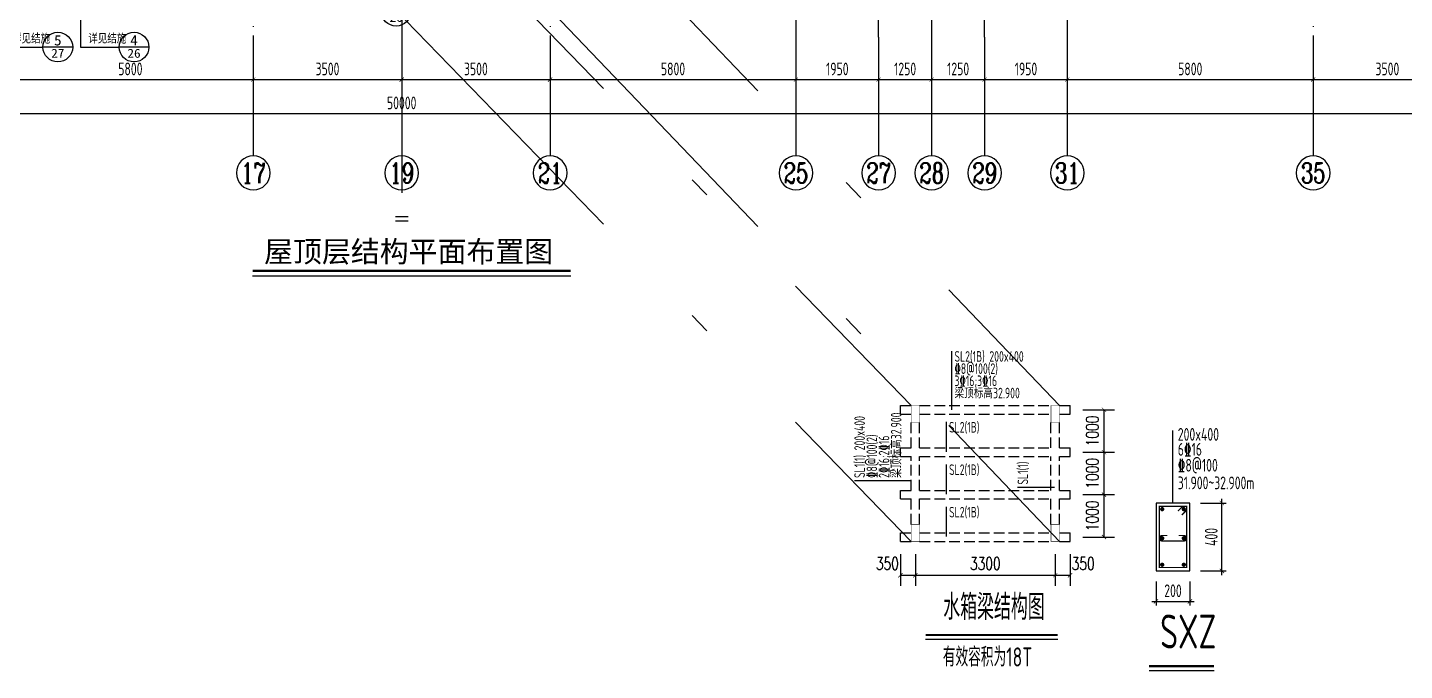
# Model space of a CAD drawing. Extents: x -461650 to 361314, y 245336 to 769729.
# Drawn here: x 4859 to 37337, y 349352 to 364499 of the extents above; entities that cross this region are included whole.
import ezdxf
from ezdxf.enums import TextEntityAlignment as Align

# ---------------------------------------------------------------- set-up
doc = ezdxf.new("R2010")
doc.units = 0
doc.header["$LTSCALE"] = 1000
for name, pattern in [('CENTER', [8, 5, -1, 1, -1]), ('D3轴线点划线', [18.5, 12, -3, 0.5, -3]), ('DASH', [0.35, 0.25, -0.1]), ('DOTE', [2.42, 2, -0.2, 0.02, -0.2])]:
    doc.linetypes.add(name, pattern=pattern)
doc.layers.get('0').update_dxf_attribs({"linetype": 'CONTINUOUS'})
doc.layers.get('DEFPOINTS').update_dxf_attribs({"linetype": 'CONTINUOUS'})
for name, color, linetype in [('A-AXIS', 1, 'CONTINUOUS'), ('A-DOTE', 10, 'DOTE'), ('AXIS', 3, 'CONTINUOUS'), ('AXIS_NUM', 7, 'CONTINUOUS'), ('C-DOTE', 8, 'D3轴线点划线'), ('DIM', 2, 'CONTINUOUS'), ('DIM_IDEN', 67, 'CONTINUOUS'), ('NUM', 7, 'CONTINUOUS'), ('PUB_TEXT', 2, 'CONTINUOUS'), ('REIN', 6, 'CONTINUOUS'), ('S-L主梁线', 4, 'DASH'), ('S-L梁编号', 6, 'CONTINUOUS'), ('S-L梁配筋', 7, 'CONTINUOUS'), ('S-Y一般标注', 3, 'CONTINUOUS'), ('S-引出线', 40, 'CONTINUOUS'), ('S-文字', 7, 'CONTINUOUS'), ('TAB', 7, 'CONTINUOUS'), ('TEXT', 2, 'CONTINUOUS'), ('THIN', 7, 'CONTINUOUS'), ('txt', 7, 'CONTINUOUS'), ('水平筋标注', 7, 'CONTINUOUS')]:
    doc.layers.add(name, color=color, linetype=linetype)
doc.layers.add('S-COLU-LINE1', color=6, linetype='CONTINUOUS', lineweight=18)
doc.styles.add('-宋体', font='', dxfattribs={"width": 0.7, "height": 300, "bigfont": '宋体.TTF'})
doc.styles.add('_TCH_AXIS', font='COMPLEX', dxfattribs={"bigfont": 'GBCBIG'})
doc.styles.add('_TCH_DIM_T3', font='SIMPLEX', dxfattribs={"width": 0.705882, "bigfont": 'GBCBIG'})
doc.styles.add('_TCH_LABEL', font='simhei.ttf')
doc.styles.add('TSSD_Axis', font='complex.shx', dxfattribs={"width": 0.7, "bigfont": 'hztxt.shx'})
doc.styles.add('TSSD_DIMENSION', font='Tssdeng.shx', dxfattribs={"width": 0.7, "bigfont": 'tssdchn.shx'})
doc.styles.add('TSSD_Norm', font='Tssdeng.shx', dxfattribs={"bigfont": 'tssdchn.shx'})
doc.styles.add('TSSD_REIN', font='tssdeng.shx', dxfattribs={"width": 0.7, "height": 300, "bigfont": 'tssdchn.shx'})
doc.styles.get('-宋体').set_extended_font_data('SimSun')
doc.dimstyles.new('_TCH_ARCH&&100', dxfattribs={"dimtxt": 297.5, "dimasz": 100, "dimexe": 250, "dimexo": 300, "dimgap": 126.25, "dimtad": 1, "dimdec": 0, "dimzin": 0, "dimdsep": 46, "dimtxsty": '_TCH_DIM_T3', "dimblk": 'ARCHTICK', "dimcen": 0.09, "dimclrt": 4, "dimazin": 2, "dimtfac": 1, "dimtdec": 0, "dimtix": 1, "dimtmove": 2, "dimatfit": 3, "dimfxl": 0, "dimtolj": 1, "dimtzin": 0, "dimarcsym": 0})
doc.dimstyles.new('TSSD_100_100', dxfattribs={"dimtxt": 300, "dimasz": 100, "dimexe": 100, "dimexo": 250, "dimgap": 100, "dimtad": 1, "dimdec": 0, "dimzin": 0, "dimdsep": 46, "dimtxsty": 'TSSD_DIMENSION', "dimblk": 'ARCHTICK', "dimcen": 0, "dimdle": 100, "dimclrt": 7, "dimadec": 0, "dimazin": 0, "dimtfac": 1, "dimtdec": 0, "dimtix": 1, "dimtmove": 2, "dimatfit": 3, "dimldrblk": 'ARCHTICK', "dimfxl": 0, "dimtolj": 1, "dimtzin": 0, "dimarcsym": 0})
doc.dimstyles.new('TSSD_25_100', dxfattribs={"dimtxt": 300, "dimasz": 100, "dimexe": 100, "dimexo": 250, "dimgap": 100, "dimtad": 1, "dimdec": 0, "dimlfac": 0.25, "dimzin": 0, "dimdsep": 46, "dimtxsty": 'TSSD_DIMENSION', "dimblk": 'ARCHTICK', "dimcen": 0, "dimdle": 100, "dimclrt": 7, "dimadec": 0, "dimazin": 0, "dimtfac": 1, "dimtdec": 0, "dimtix": 1, "dimtmove": 2, "dimatfit": 3, "dimldrblk": 'ARCHTICK', "dimfxl": 0, "dimtolj": 1, "dimtzin": 0, "dimarcsym": 0})

# ---------------------------------------------------------------- blocks, each defined once
blk = doc.blocks.new('_ArchTick')
at = {"color": 0, "linetype": 'ByBlock', "const_width": 0.15}
blk.add_lwpolyline([(-0.5, -0.5), (0.5, 0.5)], dxfattribs=at)
blk = doc.blocks.new('*D328')
at = {"layer": 'DEFPOINTS', "color": 0}
for p in [(20300, 3600), (26100, 3600), (26100, 2600)]:
    blk.add_point(p, dxfattribs=at)
at = {"layer": 'S-Y一般标注', "color": 0, "lineweight": -2}
for p, q in [((20300, 3350), (20300, 2500)), ((26100, 3350), (26100, 2500)), ((20200, 2600), (26200, 2600))]:
    blk.add_line(p, q, dxfattribs=at)
at = {"layer": 'S-Y一般标注', "color": 0, "lineweight": -2, "xscale": 100, "yscale": 100, "zscale": 100, "rotation": 180}
blk.add_blockref('_ArchTick', (20300, 2600), dxfattribs=at)
at = {"layer": 'S-Y一般标注', "color": 0, "lineweight": -2, "xscale": 100, "yscale": 100, "zscale": 100}
blk.add_blockref('_ArchTick', (26100, 2600), dxfattribs=at)
at = {"layer": 'S-Y一般标注', "color": 7, "insert": (23200, 2850), "char_height": 300, "attachment_point": 5, "style": 'TSSD_DIMENSION'}
blk.add_mtext('\\A1;5800', dxfattribs=at)
blk = doc.blocks.new('ts_axno')
at = {"color": 0, "linetype": 'ByBlock', "lineweight": -2}
blk.add_circle((0, 0), 0.5, dxfattribs=at)
at = {"color": 0, "linetype": 'ByBlock', "lineweight": -2, "style": 'TSSD_Axis', "width": 0.7}
blk.add_attdef('A', text='', height=0.6, dxfattribs=at).set_placement((0, 0), align=Align.MIDDLE_CENTER)
blk = doc.blocks.new('*D329')
at = {"layer": 'DEFPOINTS', "color": 0}
for p in [(26100, 3600), (29600, 3600), (29600, 2600)]:
    blk.add_point(p, dxfattribs=at)
at = {"layer": 'S-Y一般标注', "color": 0, "lineweight": -2}
for p, q in [((26100, 3350), (26100, 2500)), ((29600, 3350), (29600, 2500)), ((26000, 2600), (29700, 2600))]:
    blk.add_line(p, q, dxfattribs=at)
at = {"layer": 'S-Y一般标注', "color": 0, "lineweight": -2, "xscale": 100, "yscale": 100, "zscale": 100, "rotation": 180}
blk.add_blockref('_ArchTick', (26100, 2600), dxfattribs=at)
at = {"layer": 'S-Y一般标注', "color": 0, "lineweight": -2, "xscale": 100, "yscale": 100, "zscale": 100}
blk.add_blockref('_ArchTick', (29600, 2600), dxfattribs=at)
at = {"layer": 'S-Y一般标注', "color": 7, "insert": (27850, 2850), "char_height": 300, "attachment_point": 5, "style": 'TSSD_DIMENSION'}
blk.add_mtext('\\A1;3500', dxfattribs=at)
blk = doc.blocks.new('*D330')
at = {"layer": 'DEFPOINTS', "color": 0}
for p in [(33100, 3600), (38900, 3600), (38900, 2600)]:
    blk.add_point(p, dxfattribs=at)
at = {"layer": 'S-Y一般标注', "color": 0, "lineweight": -2}
for p, q in [((33100, 3350), (33100, 2500)), ((38900, 3350), (38900, 2500)), ((33000, 2600), (39000, 2600))]:
    blk.add_line(p, q, dxfattribs=at)
at = {"layer": 'S-Y一般标注', "color": 0, "lineweight": -2, "xscale": 100, "yscale": 100, "zscale": 100, "rotation": 180}
blk.add_blockref('_ArchTick', (33100, 2600), dxfattribs=at)
at = {"layer": 'S-Y一般标注', "color": 0, "lineweight": -2, "xscale": 100, "yscale": 100, "zscale": 100}
blk.add_blockref('_ArchTick', (38900, 2600), dxfattribs=at)
at = {"layer": 'S-Y一般标注', "color": 7, "insert": (36000, 2850), "char_height": 300, "attachment_point": 5, "style": 'TSSD_DIMENSION'}
blk.add_mtext('\\A1;5800', dxfattribs=at)
blk = doc.blocks.new('*D331')
at = {"layer": 'DEFPOINTS', "color": 0}
for p in [(42100, 3600), (43350, 3600), (43350, 2600)]:
    blk.add_point(p, dxfattribs=at)
at = {"layer": 'S-Y一般标注', "color": 0, "lineweight": -2}
for p, q in [((42100, 3350), (42100, 2500)), ((43350, 3350), (43350, 2500)), ((42000, 2600), (43450, 2600))]:
    blk.add_line(p, q, dxfattribs=at)
at = {"layer": 'S-Y一般标注', "color": 0, "lineweight": -2, "xscale": 100, "yscale": 100, "zscale": 100, "rotation": 180}
blk.add_blockref('_ArchTick', (42100, 2600), dxfattribs=at)
at = {"layer": 'S-Y一般标注', "color": 0, "lineweight": -2, "xscale": 100, "yscale": 100, "zscale": 100}
blk.add_blockref('_ArchTick', (43350, 2600), dxfattribs=at)
at = {"layer": 'S-Y一般标注', "color": 7, "insert": (42725, 2850), "char_height": 300, "attachment_point": 5, "style": 'TSSD_DIMENSION'}
blk.add_mtext('\\A1;1250', dxfattribs=at)
blk = doc.blocks.new('*D332')
at = {"layer": 'DEFPOINTS', "color": 0}
for p in [(45300, 3600), (51100, 3600), (51100, 2600)]:
    blk.add_point(p, dxfattribs=at)
at = {"layer": 'S-Y一般标注', "color": 0, "lineweight": -2}
for p, q in [((45300, 3350), (45300, 2500)), ((51100, 3350), (51100, 2500)), ((45200, 2600), (51200, 2600))]:
    blk.add_line(p, q, dxfattribs=at)
at = {"layer": 'S-Y一般标注', "color": 0, "lineweight": -2, "xscale": 100, "yscale": 100, "zscale": 100, "rotation": 180}
blk.add_blockref('_ArchTick', (45300, 2600), dxfattribs=at)
at = {"layer": 'S-Y一般标注', "color": 0, "lineweight": -2, "xscale": 100, "yscale": 100, "zscale": 100}
blk.add_blockref('_ArchTick', (51100, 2600), dxfattribs=at)
at = {"layer": 'S-Y一般标注', "color": 7, "insert": (48200, 2850), "char_height": 300, "attachment_point": 5, "style": 'TSSD_DIMENSION'}
blk.add_mtext('\\A1;5800', dxfattribs=at)
blk = doc.blocks.new('*D333')
at = {"layer": 'DEFPOINTS', "color": 0}
for p in [(51100, 3600), (54600, 3600), (54600, 2600)]:
    blk.add_point(p, dxfattribs=at)
at = {"layer": 'S-Y一般标注', "color": 0, "lineweight": -2}
for p, q in [((51100, 3350), (51100, 2500)), ((54600, 3350), (54600, 2500)), ((51000, 2600), (54700, 2600))]:
    blk.add_line(p, q, dxfattribs=at)
at = {"layer": 'S-Y一般标注', "color": 0, "lineweight": -2, "xscale": 100, "yscale": 100, "zscale": 100, "rotation": 180}
blk.add_blockref('_ArchTick', (51100, 2600), dxfattribs=at)
at = {"layer": 'S-Y一般标注', "color": 0, "lineweight": -2, "xscale": 100, "yscale": 100, "zscale": 100}
blk.add_blockref('_ArchTick', (54600, 2600), dxfattribs=at)
at = {"layer": 'S-Y一般标注', "color": 7, "insert": (52850, 2850), "char_height": 300, "attachment_point": 5, "style": 'TSSD_DIMENSION'}
blk.add_mtext('\\A1;3500', dxfattribs=at)
blk = doc.blocks.new('*D334')
at = {"layer": 'DEFPOINTS', "color": 0}
for p in [(4600, 3600), (54600, 3600), (54600, 1800)]:
    blk.add_point(p, dxfattribs=at)
at = {"layer": 'S-Y一般标注', "color": 0, "lineweight": -2}
for p, q in [((4600, 3350), (4600, 1700)), ((54600, 3350), (54600, 1700)), ((4500, 1800), (54700, 1800))]:
    blk.add_line(p, q, dxfattribs=at)
at = {"layer": 'S-Y一般标注', "color": 0, "lineweight": -2, "xscale": 100, "yscale": 100, "zscale": 100, "rotation": 180}
blk.add_blockref('_ArchTick', (4600, 1800), dxfattribs=at)
at = {"layer": 'S-Y一般标注', "color": 0, "lineweight": -2, "xscale": 100, "yscale": 100, "zscale": 100}
blk.add_blockref('_ArchTick', (54600, 1800), dxfattribs=at)
at = {"layer": 'S-Y一般标注', "color": 7, "insert": (29600, 2050), "char_height": 300, "attachment_point": 5, "style": 'TSSD_DIMENSION'}
blk.add_mtext('\\A1;50000', dxfattribs=at)
blk = doc.blocks.new('*D337')
at = {"layer": 'DEFPOINTS', "color": 0}
for p in [(29600, 3600), (33100, 3600), (33100, 2600)]:
    blk.add_point(p, dxfattribs=at)
at = {"layer": 'S-Y一般标注', "color": 0, "lineweight": -2}
for p, q in [((29600, 3350), (29600, 2500)), ((33100, 3350), (33100, 2500)), ((29500, 2600), (33200, 2600))]:
    blk.add_line(p, q, dxfattribs=at)
at = {"layer": 'S-Y一般标注', "color": 0, "lineweight": -2, "xscale": 100, "yscale": 100, "zscale": 100, "rotation": 180}
blk.add_blockref('_ArchTick', (29600, 2600), dxfattribs=at)
at = {"layer": 'S-Y一般标注', "color": 0, "lineweight": -2, "xscale": 100, "yscale": 100, "zscale": 100}
blk.add_blockref('_ArchTick', (33100, 2600), dxfattribs=at)
at = {"layer": 'S-Y一般标注', "color": 7, "insert": (31350, 2850), "char_height": 300, "attachment_point": 5, "style": 'TSSD_DIMENSION'}
blk.add_mtext('\\A1;3500', dxfattribs=at)
blk = doc.blocks.new('*D338')
at = {"layer": 'DEFPOINTS', "color": 0}
for p in [(40850, 3600), (42100, 3600), (42100, 2600)]:
    blk.add_point(p, dxfattribs=at)
at = {"layer": 'S-Y一般标注', "color": 0, "lineweight": -2}
for p, q in [((40850, 3350), (40850, 2500)), ((42100, 3350), (42100, 2500)), ((40750, 2600), (42200, 2600))]:
    blk.add_line(p, q, dxfattribs=at)
at = {"layer": 'S-Y一般标注', "color": 0, "lineweight": -2, "xscale": 100, "yscale": 100, "zscale": 100, "rotation": 180}
blk.add_blockref('_ArchTick', (40850, 2600), dxfattribs=at)
at = {"layer": 'S-Y一般标注', "color": 0, "lineweight": -2, "xscale": 100, "yscale": 100, "zscale": 100}
blk.add_blockref('_ArchTick', (42100, 2600), dxfattribs=at)
at = {"layer": 'S-Y一般标注', "color": 7, "insert": (41475, 2850), "char_height": 300, "attachment_point": 5, "style": 'TSSD_DIMENSION'}
blk.add_mtext('\\A1;1250', dxfattribs=at)
blk = doc.blocks.new('*D351')
at = {"layer": 'DEFPOINTS', "color": 0}
for p in [(38900, 3600), (40850, 3600), (40850, 2600)]:
    blk.add_point(p, dxfattribs=at)
at = {"layer": 'S-Y一般标注', "color": 0, "lineweight": -2}
for p, q in [((38900, 3350), (38900, 2500)), ((40850, 3350), (40850, 2500)), ((38800, 2600), (40950, 2600))]:
    blk.add_line(p, q, dxfattribs=at)
at = {"layer": 'S-Y一般标注', "color": 0, "lineweight": -2, "xscale": 100, "yscale": 100, "zscale": 100, "rotation": 180}
blk.add_blockref('_ArchTick', (38900, 2600), dxfattribs=at)
at = {"layer": 'S-Y一般标注', "color": 0, "lineweight": -2, "xscale": 100, "yscale": 100, "zscale": 100}
blk.add_blockref('_ArchTick', (40850, 2600), dxfattribs=at)
at = {"layer": 'S-Y一般标注', "color": 7, "insert": (39875, 2850), "char_height": 300, "attachment_point": 5, "style": 'TSSD_DIMENSION'}
blk.add_mtext('\\A1;1950', dxfattribs=at)
blk = doc.blocks.new('*D352')
at = {"layer": 'DEFPOINTS', "color": 0}
for p in [(43350, 3600), (45300, 3600), (45300, 2600)]:
    blk.add_point(p, dxfattribs=at)
at = {"layer": 'S-Y一般标注', "color": 0, "lineweight": -2}
for p, q in [((43350, 3350), (43350, 2500)), ((45300, 3350), (45300, 2500)), ((43250, 2600), (45400, 2600))]:
    blk.add_line(p, q, dxfattribs=at)
at = {"layer": 'S-Y一般标注', "color": 0, "lineweight": -2, "xscale": 100, "yscale": 100, "zscale": 100, "rotation": 180}
blk.add_blockref('_ArchTick', (43350, 2600), dxfattribs=at)
at = {"layer": 'S-Y一般标注', "color": 0, "lineweight": -2, "xscale": 100, "yscale": 100, "zscale": 100}
blk.add_blockref('_ArchTick', (45300, 2600), dxfattribs=at)
at = {"layer": 'S-Y一般标注', "color": 7, "insert": (44325, 2850), "char_height": 300, "attachment_point": 5, "style": 'TSSD_DIMENSION'}
blk.add_mtext('\\A1;1950', dxfattribs=at)
blk = doc.blocks.new('*D2212')
at = {"layer": 'DEFPOINTS', "color": 0}
for p in [(-2170451, -2239944), (-2169698, -2239944), (-2170451, -2241544)]:
    blk.add_point(p, dxfattribs=at)
at = {"layer": 'DIM', "color": 0, "lineweight": -2}
for p, q in [((-2170201, -2239944), (-2169598, -2239944)), ((-2169698, -2241644), (-2169698, -2239844)), ((-2170201, -2241544), (-2169598, -2241544))]:
    blk.add_line(p, q, dxfattribs=at)
at = {"layer": 'DIM', "color": 0, "lineweight": -2, "xscale": 100, "yscale": 100, "zscale": 100}
for p, rotation in [((-2169698, -2239944), 90), ((-2169698, -2241544), 270)]:
    blk.add_blockref('_ArchTick', p, dxfattribs=dict(at, rotation=rotation))
at = {"layer": 'DIM', "color": 7, "insert": (-2169948, -2240744), "char_height": 300, "attachment_point": 5, "rotation": 90, "style": 'TSSD_DIMENSION'}
blk.add_mtext('\\A1;400', dxfattribs=at)
blk = doc.blocks.new('*D2213')
at = {"layer": 'DEFPOINTS', "color": 0}
for p in [(-2171251, -2241544), (-2170451, -2241544), (-2170451, -2242262)]:
    blk.add_point(p, dxfattribs=at)
at = {"layer": 'DIM', "color": 0, "lineweight": -2}
for p, q in [((-2171251, -2241794), (-2171251, -2242362)), ((-2170451, -2241794), (-2170451, -2242362)), ((-2171351, -2242262), (-2170351, -2242262))]:
    blk.add_line(p, q, dxfattribs=at)
at = {"layer": 'DIM', "color": 0, "lineweight": -2, "xscale": 100, "yscale": 100, "zscale": 100, "rotation": 180}
blk.add_blockref('_ArchTick', (-2171251, -2242262), dxfattribs=at)
at = {"layer": 'DIM', "color": 0, "lineweight": -2, "xscale": 100, "yscale": 100, "zscale": 100}
blk.add_blockref('_ArchTick', (-2170451, -2242262), dxfattribs=at)
at = {"layer": 'DIM', "color": 7, "insert": (-2170851, -2242012), "char_height": 300, "attachment_point": 5, "style": 'TSSD_DIMENSION'}
blk.add_mtext('\\A1;200', dxfattribs=at)
blk = doc.blocks.new('*D3052')
at = {"layer": 'AXIS', "color": 0, "lineweight": -2}
for p, q in [((25800, 352094), (25800, 351344)), ((29100, 352094), (29100, 351344)), ((25800, 351594), (29100, 351594))]:
    blk.add_line(p, q, dxfattribs=at)
at = {"layer": 'DEFPOINTS', "color": 0}
for p in [(25800, 352394), (29100, 352394), (29100, 351594)]:
    blk.add_point(p, dxfattribs=at)
at = {"layer": 'AXIS', "color": 0, "lineweight": -2, "xscale": 100, "yscale": 100, "zscale": 100, "rotation": 180}
blk.add_blockref('_ArchTick', (25800, 351594), dxfattribs=at)
at = {"layer": 'AXIS', "color": 0, "lineweight": -2, "xscale": 100, "yscale": 100, "zscale": 100}
blk.add_blockref('_ArchTick', (29100, 351594), dxfattribs=at)
at = {"layer": 'AXIS', "color": 4, "insert": (27450, 351869), "char_height": 297.5, "attachment_point": 5, "style": '_TCH_DIM_T3'}
blk.add_mtext('\\A1;3300', dxfattribs=at)
blk = doc.blocks.new('*D3053')
at = {"layer": 'AXIS', "color": 0, "lineweight": -2}
for p, q in [((29750, 355493), (30500, 355493)), ((30250, 354494), (30250, 355493)), ((29750, 354494), (30500, 354494))]:
    blk.add_line(p, q, dxfattribs=at)
at = {"layer": 'DEFPOINTS', "color": 0}
for p in [(29450, 355493), (30250, 355493), (29450, 354494)]:
    blk.add_point(p, dxfattribs=at)
at = {"layer": 'AXIS', "color": 0, "lineweight": -2, "xscale": 100, "yscale": 100, "zscale": 100}
for p, rotation in [((30250, 355493), 90), ((30250, 354494), 270)]:
    blk.add_blockref('_ArchTick', p, dxfattribs=dict(at, rotation=rotation))
at = {"layer": 'AXIS', "color": 4, "insert": (29975, 354994), "char_height": 297.5, "attachment_point": 5, "rotation": 90, "style": '_TCH_DIM_T3'}
blk.add_mtext('\\A1;1000', dxfattribs=at)
blk = doc.blocks.new('*D3054')
at = {"layer": 'AXIS', "color": 0, "lineweight": -2}
for p, q in [((29750, 354494), (30500, 354494)), ((30250, 353494), (30250, 354494)), ((29750, 353494), (30500, 353494))]:
    blk.add_line(p, q, dxfattribs=at)
at = {"layer": 'DEFPOINTS', "color": 0}
for p in [(29450, 354494), (30250, 354494), (29450, 353494)]:
    blk.add_point(p, dxfattribs=at)
at = {"layer": 'AXIS', "color": 0, "lineweight": -2, "xscale": 100, "yscale": 100, "zscale": 100}
for p, rotation in [((30250, 354494), 90), ((30250, 353494), 270)]:
    blk.add_blockref('_ArchTick', p, dxfattribs=dict(at, rotation=rotation))
at = {"layer": 'AXIS', "color": 4, "insert": (29975, 353994), "char_height": 297.5, "attachment_point": 5, "rotation": 90, "style": '_TCH_DIM_T3'}
blk.add_mtext('\\A1;1000', dxfattribs=at)
blk = doc.blocks.new('*D3055')
at = {"layer": 'AXIS', "color": 0, "lineweight": -2}
for p, q in [((29750, 353494), (30500, 353494)), ((30250, 352494), (30250, 353494)), ((29750, 352494), (30500, 352494))]:
    blk.add_line(p, q, dxfattribs=at)
at = {"layer": 'DEFPOINTS', "color": 0}
for p in [(29450, 353494), (30250, 353494), (29450, 352494)]:
    blk.add_point(p, dxfattribs=at)
at = {"layer": 'AXIS', "color": 0, "lineweight": -2, "xscale": 100, "yscale": 100, "zscale": 100}
for p, rotation in [((30250, 353494), 90), ((30250, 352494), 270)]:
    blk.add_blockref('_ArchTick', p, dxfattribs=dict(at, rotation=rotation))
at = {"layer": 'AXIS', "color": 4, "insert": (29975, 352994), "char_height": 297.5, "attachment_point": 5, "rotation": 90, "style": '_TCH_DIM_T3'}
blk.add_mtext('\\A1;1000', dxfattribs=at)
blk = doc.blocks.new('*D3056')
at = {"layer": 'AXIS', "color": 0, "lineweight": -2}
for p, q in [((25450, 352094), (25450, 351344)), ((25800, 352094), (25800, 351344)), ((25450, 351594), (25800, 351594))]:
    blk.add_line(p, q, dxfattribs=at)
at = {"layer": 'DEFPOINTS', "color": 0}
for p in [(25450, 352394), (25800, 352394), (25800, 351594)]:
    blk.add_point(p, dxfattribs=at)
at = {"layer": 'AXIS', "color": 0, "lineweight": -2, "xscale": 100, "yscale": 100, "zscale": 100, "rotation": 180}
blk.add_blockref('_ArchTick', (25450, 351594), dxfattribs=at)
at = {"layer": 'AXIS', "color": 0, "lineweight": -2, "xscale": 100, "yscale": 100, "zscale": 100}
blk.add_blockref('_ArchTick', (25800, 351594), dxfattribs=at)
at = {"layer": 'AXIS', "color": 4, "insert": (25140, 351869), "char_height": 297.5, "attachment_point": 5, "style": '_TCH_DIM_T3'}
blk.add_mtext('\\A1;350', dxfattribs=at)
blk = doc.blocks.new('*D3057')
at = {"layer": 'AXIS', "color": 0, "lineweight": -2}
for p, q in [((29100, 352094), (29100, 351344)), ((29450, 352094), (29450, 351344)), ((29100, 351594), (29450, 351594))]:
    blk.add_line(p, q, dxfattribs=at)
at = {"layer": 'DEFPOINTS', "color": 0}
for p in [(29100, 352394), (29450, 352394), (29450, 351594)]:
    blk.add_point(p, dxfattribs=at)
at = {"layer": 'AXIS', "color": 0, "lineweight": -2, "xscale": 100, "yscale": 100, "zscale": 100, "rotation": 180}
blk.add_blockref('_ArchTick', (29100, 351594), dxfattribs=at)
at = {"layer": 'AXIS', "color": 0, "lineweight": -2, "xscale": 100, "yscale": 100, "zscale": 100}
blk.add_blockref('_ArchTick', (29450, 351594), dxfattribs=at)
at = {"layer": 'AXIS', "color": 4, "insert": (29759, 351869), "char_height": 297.5, "attachment_point": 5, "style": '_TCH_DIM_T3'}
blk.add_mtext('\\A1;350', dxfattribs=at)
blk = doc.blocks.new('20210810.07335079')
at = {"layer": 'DIM_IDEN'}
for p, q in [((11295, 16253), (10595, 16253)), ((12204, 16253), (11295, 16253)), ((12204, 13305), (12204, 16253)), ((14477, 16253), (15386, 16253)), ((14477, 14955), (14477, 16253)), ((16086, 16253), (15386, 16253)), ((17428, 16253), (18337, 16253)), ((17428, 13305), (17428, 16253)), ((19037, 16253), (18337, 16253)), ((1914, 14561), (1214, 14561)), ((2823, 14561), (1914, 14561)), ((2823, 11505), (2823, 14561)), ((5101, 14561), (4401, 14561)), ((6010, 14561), (5101, 14561)), ((6010, 12505), (6010, 14561)), ((7376, 14561), (6676, 14561)), ((8285, 14561), (7376, 14561)), ((8285, 12505), (8285, 14561)), ((9170, 14561), (8470, 14561)), ((10079, 14561), (9170, 14561)), ((10079, 12505), (10079, 14561)), ((19553, 14561), (20462, 14561)), ((19553, 12505), (19553, 14561)), ((21162, 14561), (20462, 14561)), ((21347, 14561), (22256, 14561)), ((21347, 12505), (21347, 14561)), ((22956, 14561), (22256, 14561)), ((23622, 14561), (24531, 14561)), ((23622, 12505), (23622, 14561)), ((25231, 14561), (24531, 14561)), ((26680, 14561), (27589, 14561)), ((26680, 11505), (26680, 14561)), ((28289, 14561), (27589, 14561)), ((1222, 6623), (522, 6623)), ((1690, 6623), (1222, 6623)), ((2416, 6623), (1690, 6623)), ((3706, 3805), (3706, 2116)), ((25926, 3805), (25926, 2116)), ((4973, 2930), (5420, 2930)), ((5420, 2930), (6536, 2930)), ((7036, 2930), (6536, 2930)), ((23096, 2930), (22596, 2930)), ((24212, 2930), (23096, 2930)), ((24659, 2930), (24212, 2930)), ((9889, 2605), (9889, 1270)), ((13691, 2605), (13691, 1270)), ((15941, 2605), (15941, 1270)), ((19743, 2605), (19743, 1270)), ((11712, 2595), (11712, 1270)), ((17946, 2595), (17946, 1270)), ((2797, 2116), (2097, 2116)), ((3706, 2116), (2797, 2116)), ((25926, 2116), (26835, 2116)), ((27535, 2116), (26835, 2116)), ((8980, 1270), (8280, 1270)), ((9889, 1270), (8980, 1270)), ((10803, 1270), (10103, 1270)), ((11712, 1270), (10803, 1270)), ((12782, 1270), (12082, 1270)), ((13691, 1270), (12782, 1270)), ((15941, 1270), (16850, 1270)), ((17550, 1270), (16850, 1270)), ((17946, 1270), (18855, 1270)), ((19555, 1270), (18855, 1270)), ((19743, 1270), (20652, 1270)), ((21352, 1270), (20652, 1270))]:
    blk.add_line(p, q, dxfattribs=at)
for points, const_width in [([(14582, 14955), (14582, 15155)], 35), ([(12099, 13305), (12099, 13505)], 35), ([(17533, 13305), (17533, 13505)], 35), ([(5905, 12505), (5905, 12705)], 35), ([(8180, 12505), (8180, 12705)], 35), ([(9974, 12505), (9974, 12705)], 35), ([(19658, 12505), (19658, 12705)], 35), ([(21452, 12505), (21452, 12705)], 35), ([(23727, 12505), (23727, 12705)], 35), ([(2718, 11505), (2718, 11705)], 35), ([(26785, 11505), (26785, 11705)], 35), ([(2416, 6728), (2216, 6728)], 35), ([(3601, 3805), (3601, 3605)], 35), ([(26031, 3805), (26031, 3605)], 35), ([(4973, 2855), (5116, 2855)], 25), ([(9784, 2605), (9784, 2405)], 35), ([(11607, 2595), (11607, 2395)], 35), ([(13586, 2605), (13586, 2405)], 35), ([(16046, 2605), (16046, 2405)], 35), ([(18051, 2595), (18051, 2395)], 35), ([(19848, 2605), (19848, 2405)], 35), ([(24659, 2855), (24516, 2855)], 25)]:
    blk.add_lwpolyline(points, dxfattribs=dict(at, const_width=const_width))
for centre, radius in [((10945, 16253), 350), ((15736, 16253), 350), ((18687, 16253), 350), ((1564, 14561), 350), ((4751, 14561), 350), ((7026, 14561), 350), ((8820, 14561), 350), ((20812, 14561), 350), ((22606, 14561), 350), ((24881, 14561), 350), ((27939, 14561), 350), ((872, 6623), 350), ((6786, 2930), 250), ((22846, 2930), 250), ((2447, 2116), 350), ((27185, 2116), 350), ((8630, 1270), 350), ((10453, 1270), 350), ((12432, 1270), 350), ((17200, 1270), 350), ((19205, 1270), 350), ((21002, 1270), 350)]:
    blk.add_circle(centre, radius, dxfattribs=at)
at = {"layer": 'PUB_TEXT', "style": '_TCH_AXIS'}
for height, p in [(236.3, (11365, 16336)), (236.3, (14657, 16336)), (236.3, (17607, 16336)), (236.3, (1984, 14645)), (236.3, (5171, 14645)), (236.3, (7446, 14645)), (236.3, (9240, 14645)), (236.3, (19732, 14645)), (236.3, (21526, 14645)), (236.3, (23802, 14645)), (236.3, (26859, 14645)), (236.3, (1292, 6706)), (168.8, (6015, 2989)), (168.8, (23146, 2989)), (236.3, (2867, 2199)), (236.3, (26105, 2199)), (236.3, (9050, 1353)), (236.3, (10873, 1353)), (236.3, (12852, 1353)), (236.3, (16120, 1353)), (236.3, (18125, 1353)), (236.3, (19922, 1353))]:
    blk.add_text('详见结施', height=height, dxfattribs=at).set_placement(p)
at = {"layer": 'PUB_TEXT', "style": '_TCH_LABEL'}
for s, height, width, p, p2 in [('11', 210.8, 1.034884, (10788, 16294), (11102, 16294)), ('12', 211.6, 1.022989, (15580, 16294), (15892, 16294)), ('11', 210.8, 1.034884, (18530, 16294), (18844, 16294)), ('30', 212, 1.017143, (10790, 16000), (11100, 16000)), ('30', 212, 1.017143, (15581, 16000), (15891, 16000)), ('30', 212, 1.017143, (18532, 16000), (18842, 16000)), ('7', 241, 1.053254, (1473, 14600), (1655, 14600)), ('9', 242, 1.011364, (4663, 14600), (4839, 14600)), ('10', 213.8, 0.988889, (6874, 14602), (7178, 14602)), ('9', 242, 1.011364, (8732, 14600), (8908, 14600)), ('9', 242, 1.011364, (20724, 14600), (20900, 14600)), ('10', 213.8, 0.988889, (22454, 14602), (22758, 14602)), ('9', 242, 1.011364, (24793, 14600), (24969, 14600)), ('8', 242, 1.017143, (27851, 14600), (28027, 14600)), ('28', 212.3, 1.011364, (1410, 14308), (1718, 14308)), ('29', 211.6, 1.022989, (4595, 14309), (4906, 14309)), ('29', 211.6, 1.022989, (6870, 14309), (7182, 14309)), ('29', 211.6, 1.022989, (8664, 14309), (8976, 14309)), ('29', 211.6, 1.022989, (20656, 14309), (20967, 14309)), ('29', 211.6, 1.022989, (22450, 14309), (22761, 14309)), ('29', 211.6, 1.022989, (24725, 14309), (25037, 14309)), ('28', 212.3, 1.011364, (27785, 14308), (28093, 14308)), ('16', 212.3, 1.011364, (717, 6663), (1026, 6663)), ('31', 212.3, 1.011364, (717, 6370), (1026, 6370)), ('6', 173, 1.011364, (6723, 2958), (6849, 2958)), ('6', 173, 1.011364, (22783, 2958), (22908, 2958)), ('27', 151.1, 1.022989, (6675, 2750), (6897, 2750)), ('27', 151.1, 1.022989, (22734, 2750), (22957, 2750)), ('1', 241, 1.034884, (2357, 2155), (2537, 2155)), ('3', 242, 1.00565, (27098, 2155), (27272, 2155)), ('25', 212.7, 1.00565, (2293, 1863), (2601, 1863)), ('26', 211.6, 1.022989, (27029, 1864), (27341, 1864)), ('4', 241, 1.034884, (8540, 1309), (8720, 1309)), ('5', 241, 1.028902, (10363, 1309), (10542, 1309)), ('2', 241, 1.022989, (12343, 1309), (12521, 1309)), ('2', 241, 1.022989, (17111, 1309), (17289, 1309)), ('5', 241, 1.028902, (19115, 1309), (19294, 1309)), ('4', 241, 1.034884, (20912, 1309), (21092, 1309)), ('26', 211.6, 1.022989, (8474, 1018), (8786, 1018)), ('27', 211.6, 1.022989, (10297, 1018), (10608, 1018)), ('25', 212.7, 1.00565, (12278, 1017), (12586, 1017)), ('25', 212.7, 1.00565, (17046, 1017), (17354, 1017)), ('27', 211.6, 1.022989, (19049, 1018), (19360, 1018)), ('26', 211.6, 1.022989, (20846, 1018), (21158, 1018))]:
    blk.add_text(s, height=height, dxfattribs=dict(at, width=width)).set_placement(p, p2, align=Align.FIT)
blk = doc.blocks.new('20210726.16395156')
at = {"layer": 'A-AXIS'}
for p, q in [((26100, 3600), (26100, 800)), ((29600, 3600), (29600, 800)), ((33100, 3600), (33100, 800)), ((38900, 3600.1), (38900, 800.1)), ((40850, 3600), (40850, 800)), ((42100, 3600), (42100, 800)), ((43350, 3600.1), (43350, 800.1)), ((45300, 3600), (45300, 800)), ((51100, 3600), (51100, 800))]:
    blk.add_line(p, q, dxfattribs=at)
at = {"layer": 'A-DOTE'}
for p, q in [((29600, 18249.9), (29600, 3600)), ((38900.2, 13700), (38900, 3600)), ((45299.8, 13700), (45300, 3600)), ((40850, 3600), (40850, 11500)), ((43350, 3600), (43350, 11500)), ((26100, 10900), (26100, 3600)), ((33100, 10900), (33100, 3600)), ((51100, 10900), (51100, 3600)), ((42100, 9400), (42100, 3600))]:
    blk.add_line(p, q, dxfattribs=at)
at = {"layer": 'A-AXIS'}
ref = blk.add_blockref('ts_axno', (26100, 400), dxfattribs=dict(at, xscale=-800, yscale=800, zscale=800, rotation=180))
ref.add_attrib('10', '17', dxfattribs={"layer": 'AXIS_NUM', "height": 480, "style": 'TSSD_Axis', "width": 0.7}).set_placement((26100, 400), align=Align.MIDDLE_CENTER)
ref = blk.add_blockref('ts_axno', (29600, 400), dxfattribs=dict(at, xscale=-800, yscale=800, zscale=800, rotation=180))
ref.add_attrib('13', '19', dxfattribs={"layer": 'AXIS_NUM', "height": 480, "style": 'TSSD_Axis', "width": 0.7}).set_placement((29600, 400), align=Align.MIDDLE_CENTER)
ref = blk.add_blockref('ts_axno', (33100, 400), dxfattribs=dict(at, xscale=-800, yscale=800, zscale=800, rotation=180))
ref.add_attrib('13', '21', dxfattribs={"layer": 'AXIS_NUM', "height": 480, "style": 'TSSD_Axis', "width": 0.7}).set_placement((33100, 400), align=Align.MIDDLE_CENTER)
ref = blk.add_blockref('ts_axno', (38900, 400.1), dxfattribs=dict(at, xscale=-800, yscale=800, zscale=800, rotation=180))
ref.add_attrib('17', '25', dxfattribs={"layer": 'AXIS_NUM', "height": 480, "style": 'TSSD_Axis', "width": 0.7}).set_placement((38900, 400.1), align=Align.MIDDLE_CENTER)
ref = blk.add_blockref('ts_axno', (40850, 400), dxfattribs=dict(at, xscale=-800, yscale=800, zscale=800, rotation=180))
ref.add_attrib('8', '27', dxfattribs={"layer": 'AXIS_NUM', "height": 480, "style": 'TSSD_Axis', "width": 0.7}).set_placement((40850, 400), align=Align.MIDDLE_CENTER)
ref = blk.add_blockref('ts_axno', (42100, 400), dxfattribs=dict(at, xscale=-800, yscale=800, zscale=800, rotation=180))
ref.add_attrib('19', '28', dxfattribs={"layer": 'AXIS_NUM', "height": 480, "style": 'TSSD_Axis', "width": 0.7}).set_placement((42100, 400), align=Align.MIDDLE_CENTER)
ref = blk.add_blockref('ts_axno', (43350, 400.1), dxfattribs=dict(at, xscale=-800, yscale=800, zscale=800, rotation=180))
ref.add_attrib('8', '29', dxfattribs={"layer": 'AXIS_NUM', "height": 480, "style": 'TSSD_Axis', "width": 0.7}).set_placement((43350, 400.1), align=Align.MIDDLE_CENTER)
ref = blk.add_blockref('ts_axno', (45300, 400), dxfattribs=dict(at, xscale=-800, yscale=800, zscale=800, rotation=180))
ref.add_attrib('19', '31', dxfattribs={"layer": 'AXIS_NUM', "height": 480, "style": 'TSSD_Axis', "width": 0.7}).set_placement((45300, 400), align=Align.MIDDLE_CENTER)
ref = blk.add_blockref('ts_axno', (51100, 400), dxfattribs=dict(at, xscale=-800, yscale=800, zscale=800, rotation=180))
ref.add_attrib('22', '35', dxfattribs={"layer": 'AXIS_NUM', "height": 480, "style": 'TSSD_Axis', "width": 0.7}).set_placement((51100, 400), align=Align.MIDDLE_CENTER)
at = {"layer": 'S-Y一般标注'}
for base, p1, p2, picture, middle in [((54600, 1800), (4600, 3600), (54600, 3600), '*D334', (29600, 2050)), ((26100, 2600), (20300, 3600), (26100, 3600), '*D328', (23200, 2850)), ((29600, 2600), (26100, 3600), (29600, 3600), '*D329', (27850, 2850)), ((33100, 2600), (29600, 3600), (33100, 3600), '*D337', (31350, 2850)), ((38900, 2600.1), (33100, 3600), (38900, 3600.1), '*D330', (36000, 2850.1)), ((40850, 2600.1), (38900, 3600.1), (40850, 3600.1), '*D351', (39875, 2850.1)), ((42100, 2600.1), (40850, 3600.1), (42100, 3600.1), '*D338', (41475, 2850.1)), ((43350, 2600.1), (42100, 3600.1), (43350, 3600.1), '*D331', (42725, 2850.1)), ((45300, 2600.1), (43350, 3600.1), (45300, 3600.1), '*D352', (44325, 2850.1)), ((51100, 2600), (45300, 3600), (51100, 3600), '*D332', (48200, 2850)), ((54600, 2600), (51100, 3600), (54600, 3600), '*D333', (52850, 2850))]:
    dim = blk.add_linear_dim(base=base, p1=p1, p2=p2, dimstyle='TSSD_100_100', dxfattribs=at)
    dim.commit()
    dim.dimension.update_dxf_attribs({"geometry": picture, "text_midpoint": middle})
blk = doc.blocks.new('20210516.22535182')
at = {"layer": 'NUM', "const_width": 50}
blk.add_lwpolyline([(-2171416.3, -2243788.9), (-2169880.2, -2243788.9)], dxfattribs=at)
at = {"layer": 'NUM'}
blk.add_lwpolyline([(-2171416.3, -2243888.9), (-2169880.2, -2243888.9)], dxfattribs=at)
at = {"layer": 'REIN', "const_width": 30}
blk.add_lwpolyline([(-2170639.9, -2240225.4), (-2170530.5, -2240116.1), (-2170530.5, -2240024.1), (-2171170.5, -2240024.1), (-2171170.5, -2241464.1), (-2170530.5, -2241464.1), (-2170530.5, -2240024.1), (-2170622.5, -2240024.1), (-2170731.8, -2240133.5)], dxfattribs=at)
at = {"layer": 'REIN', "const_width": 50}
for points in [[(-2171130.5, -2240089.1, 1), (-2171080.5, -2240089.1, 1)], [(-2170620.5, -2240089.1, 1), (-2170570.5, -2240089.1, 1)], [(-2171130.5, -2240774, 1), (-2171080.5, -2240774, 1)], [(-2170620.5, -2240774, 1), (-2170570.5, -2240774, 1)], [(-2171130.5, -2241399.1, 1), (-2171080.5, -2241399.1, 1)], [(-2170620.5, -2241399.1, 1), (-2170570.5, -2241399.1, 1)]]:
    blk.add_lwpolyline(points, format="xyb", close=True, dxfattribs=at)
at = {"layer": 'REIN', "const_width": 30}
blk.add_lwpolyline([(-2170985.5, -2240709), (-2171105.5, -2240709, 1), (-2171105.5, -2240839), (-2170595.5, -2240839, 1), (-2170595.5, -2240709), (-2170715.5, -2240709)], format="xyb", dxfattribs=at)
at = {"layer": 'TAB'}
blk.add_lwpolyline([(-2170450.5, -2239944.1), (-2171250.5, -2239944.1), (-2171250.5, -2241544.1), (-2170450.5, -2241544.1)], close=True, dxfattribs=at)
at = {"layer": 'TEXT'}
blk.add_line((-2170850.5, -2239944.1), (-2170850.5, -2238232.9), dxfattribs=at)
at = {"layer": 'NUM', "style": 'TSSD_Norm', "width": 0.7}
blk.add_text('SXZ', height=800, dxfattribs=at).set_placement((-2171153.5, -2243612), align=Align.BOTTOM_LEFT)
at = {"layer": 'TEXT', "style": 'TSSD_REIN', "width": 0.7}
for s, p in [('200x400', (-2170737.5, -2238476.9)), ('%%1328@100', (-2170737.5, -2239204.1)), ('31.900~32.900m', (-2170737.5, -2239619.9))]:
    blk.add_text(s, height=300, dxfattribs=at).set_placement(p)
at = {"layer": 'TEXT', "color": 1, "style": 'TSSD_REIN', "width": 0.7}
blk.add_text('6%%13216', height=300, dxfattribs=at).set_placement((-2170737.5, -2238829.1))
at = {"layer": 'DIM'}
for p1, p2, distance, picture, middle in [((-2170450.5, -2241544.1), (-2170450.5, -2239944.1), -752.1, '*D2212', (-2169948.5, -2240744.1)), ((-2171250.5, -2241544.1), (-2170450.5, -2241544.1), -717.6, '*D2213', (-2170850.5, -2242011.8))]:
    dim = blk.add_aligned_dim(p1=p1, p2=p2, distance=distance, dimstyle='TSSD_25_100', dxfattribs=at)
    dim.commit()
    dim.dimension.update_dxf_attribs({"geometry": picture, "text_midpoint": middle})

msp = doc.modelspace()

# ---------------------------------------------------------------- linework, layer by layer
at = {"layer": 'C-DOTE'}
for points in [[(10084.18, 371673.96), (25699.76, 355593.52)], [(13784.18, 371673.96), (29199.75, 355593.52)], [(10084.18, 368473.96), (25699.76, 352393.52)], [(13784.18, 368473.96), (29199.75, 352393.52)]]:
    msp.add_lwpolyline(points, dxfattribs=at)
at = {"layer": 'NUM', "const_width": 50}
msp.add_lwpolyline([(26039.63, 350186.93), (29157.42, 350186.93)], dxfattribs=at)
at = {"layer": 'NUM'}
msp.add_lwpolyline([(26039.63, 350086.93), (29157.42, 350086.93)], dxfattribs=at)
at = {"layer": 'S-COLU-LINE1', "const_width": 10}
for points in [[(25699.76, 355593.52), (25899.76, 355593.52), (25899.76, 355193.52), (25699.76, 355193.52)], [(28999.75, 355593.52), (29199.75, 355593.52), (29199.75, 355193.52), (28999.75, 355193.52)], [(25699.76, 352793.52), (25899.76, 352793.52), (25899.76, 352393.52), (25699.76, 352393.52)], [(28999.75, 352793.52), (29199.75, 352793.52), (29199.75, 352393.52), (28999.75, 352393.52)]]:
    msp.add_lwpolyline(points, close=True, dxfattribs=at)
at = {"layer": 'S-L主梁线'}
for p, q in [((25449.76, 355593.52), (25699.76, 355593.52)), ((25449.76, 355393.41), (25699.76, 355393.41)), ((25899.76, 355593.52), (28999.75, 355593.52)), ((25899.76, 355393.41), (28999.75, 355393.41)), ((29199.75, 355593.52), (29449.75, 355593.52)), ((29199.75, 355393.41), (29449.75, 355393.41)), ((25699.68, 354593.52), (25699.65, 355193.52)), ((25899.79, 354593.52), (25899.76, 355193.52)), ((28999.66, 354593.52), (28999.64, 355193.52)), ((29199.77, 354593.52), (29199.75, 355193.52)), ((25449.76, 354593.52), (25699.68, 354593.52)), ((25449.76, 354393.41), (25699.69, 354393.41)), ((25699.73, 353593.52), (25699.69, 354393.41)), ((25899.79, 354593.52), (28999.66, 354593.52)), ((25899.84, 353593.52), (25899.8, 354393.41)), ((25899.8, 354393.41), (28999.67, 354393.41)), ((28999.71, 353593.52), (28999.67, 354393.41)), ((29199.77, 354593.52), (29449.75, 354593.52)), ((29199.82, 353593.52), (29199.78, 354393.41)), ((29199.78, 354393.41), (29449.75, 354393.41)), ((25449.76, 353593.52), (25699.73, 353593.52)), ((25449.76, 353393.41), (25699.74, 353393.41)), ((25699.76, 352793.52), (25699.74, 353393.41)), ((25899.84, 353593.52), (28999.71, 353593.52)), ((25899.87, 352793.41), (25899.85, 353393.41)), ((25899.85, 353393.41), (28999.72, 353393.41)), ((28999.75, 352793.52), (28999.72, 353393.41)), ((29199.82, 353593.52), (29449.75, 353593.52)), ((29199.85, 352793.41), (29199.83, 353393.41)), ((29199.83, 353393.41), (29449.75, 353393.41)), ((25449.76, 352593.63), (25699.76, 352593.63)), ((25449.76, 352393.52), (25699.76, 352393.52)), ((25899.76, 352593.63), (28999.75, 352593.63)), ((25899.76, 352393.52), (28999.75, 352393.52)), ((29199.75, 352593.63), (29449.75, 352593.63)), ((29199.75, 352393.52), (29449.75, 352393.52))]:
    msp.add_line(p, q, dxfattribs=at)
for points in [[(25449.76, 355393.41), (25449.76, 355593.52)], [(29449.75, 355393.41), (29449.75, 355593.52)], [(25449.76, 354393.41), (25449.76, 354593.52)], [(29449.75, 354393.41), (29449.75, 354593.52)], [(25449.76, 353393.41), (25449.76, 353593.52)], [(29449.75, 353393.41), (29449.75, 353593.52)], [(25449.76, 352393.52), (25449.76, 352593.63)], [(29449.75, 352393.52), (29449.75, 352593.63)]]:
    msp.add_lwpolyline(points, dxfattribs=at)
at = {"layer": 'S-L梁编号'}
for p, q in [((26660.07, 355493.67), (26660.07, 356875.27)), ((26532.7, 354505.39), (26532.7, 355206.1)), ((26532.7, 353505.39), (26532.7, 354206.1)), ((24360.9, 353824.34), (25699.72, 353824.34)), ((28210.83, 353667.77), (29084.48, 353667.77)), ((26532.7, 352505.5), (26532.7, 353206.21))]:
    msp.add_line(p, q, dxfattribs=at)
at = {"layer": 'S-引出线', "color": 3, "const_width": 56}
msp.add_lwpolyline([(10165.65, 358765.05), (17671.08, 358765.05)], dxfattribs=at)
at = {"layer": 'S-引出线', "color": 3}
msp.add_lwpolyline([(10165.65, 358653.05), (17671.08, 358653.05)], dxfattribs=at)
at = {"layer": 'THIN', "linetype": 'CENTER'}
msp.add_line((13684.2, 383606.74), (13684.2, 359739.81), dxfattribs=at)
at = {"layer": 'THIN'}
for p, q in [((13834.2, 360039.81), (13534.2, 360039.81)), ((13834.2, 359939.81), (13534.2, 359939.81))]:
    msp.add_line(p, q, dxfattribs=at)

# ---------------------------------------------------------------- block references
at = {"layer": 'A-DOTE'}
msp.add_blockref('20210726.16395156', (-15915.8, 360673.91), dxfattribs=at)
at = {"layer": 'PUB_TEXT'}
msp.add_blockref('20210810.07335079', (-13631.69, 362769.33), dxfattribs=at)
at = {"layer": '水平筋标注'}
msp.add_blockref('20210516.22535182', (2202727.9, 2593240.58), dxfattribs=at)

# ---------------------------------------------------------------- texts
at = {"layer": 'NUM', "style": 'TSSD_Norm', "width": 0.7}
msp.add_text('水箱梁结构图', height=600, dxfattribs=at).set_placement((26457.94, 350363.79), align=Align.BOTTOM_LEFT)
at = {"layer": 'S-L梁编号', "style": 'TSSD_REIN', "width": 0.7}
for s, p in [('SL2(1B) 200x400', (26722.57, 356625.27)), ('SL2(1B)', (26595.2, 354956.1)), ('SL2(1B)', (26595.2, 353956.1)), ('SL2(1B)', (26595.2, 352956.21))]:
    msp.add_text(s, height=250, dxfattribs=at).set_placement(p)
for s, p in [('SL1(1) 200x400', (24610.9, 353886.84)), ('SL1(1)', (28460.83, 353730.27))]:
    msp.add_text(s, height=250, rotation=90, dxfattribs=at).set_placement(p)
at = {"layer": 'S-L梁配筋', "style": 'TSSD_REIN', "width": 0.7}
for s, p in [('%%1328@100(2)', (26722.57, 356337.77)), ('3%%13216;3%%13216', (26722.57, 356050.27)), ('梁顶标高32.900', (26722.57, 355762.77))]:
    msp.add_text(s, height=250, dxfattribs=at).set_placement(p)
for s, p in [('梁顶标高32.900', (25473.4, 353886.84)), ('%%1328@100(2)', (24898.4, 353886.84))]:
    msp.add_text(s, height=250, rotation=90, dxfattribs=at).set_placement(p)
at = {"layer": 'S-L梁配筋', "color": 1, "style": 'TSSD_REIN', "width": 0.7}
msp.add_text('2%%13216;2%%13216', height=250, rotation=90, dxfattribs=at).set_placement((25185.9, 353886.84))
at = {"layer": 'S-文字', "style": '-宋体'}
msp.add_text('屋顶层结构平面布置图', height=500, dxfattribs=at).set_placement((10438.13, 358971.56))
at = {"layer": 'txt', "style": 'TSSD_REIN', "width": 0.7}
msp.add_text('有效容积为18T', height=450, dxfattribs=at).set_placement((26447.87, 349443.83))

# ---------------------------------------------------------------- dimensions: what is measured, and where the dimension line sits
at = {"layer": 'AXIS'}
for p1, p2, distance, picture, middle in [((29449.75, 354493.57), (29449.75, 355493.46), -799.91, '*D3053', (29974.66, 354993.52)), ((29449.75, 353493.67), (29449.75, 354493.57), -799.91, '*D3054', (29974.66, 353993.62)), ((29449.64, 352493.74), (29449.64, 353493.64), -799.91, '*D3055', (29974.55, 352993.69)), ((25799.76, 352393.52), (29099.75, 352393.52), -800, '*D3052', (27449.75, 351868.52))]:
    dim = msp.add_aligned_dim(p1=p1, p2=p2, distance=distance, dimstyle='_TCH_ARCH&&100', dxfattribs=at)
    dim.commit()
    dim.dimension.update_dxf_attribs({"geometry": picture, "text_midpoint": middle})
for base, p1, p2, picture, middle in [((25799.76, 351593.52), (25449.76, 352393.52), (25799.76, 352393.52), '*D3056', (25140.1, 351868.52)), ((29449.75, 351593.52), (29099.75, 352393.52), (29449.75, 352393.52), '*D3057', (29759.41, 351868.52))]:
    dim = msp.add_linear_dim(base=base, p1=p1, p2=p2, angle=0, dimstyle='_TCH_ARCH&&100', dxfattribs=at)
    dim.commit()
    dim.dimension.update_dxf_attribs({"geometry": picture, "text_midpoint": middle, "dimtype": 161})

doc.saveas('drawing.dxf')
